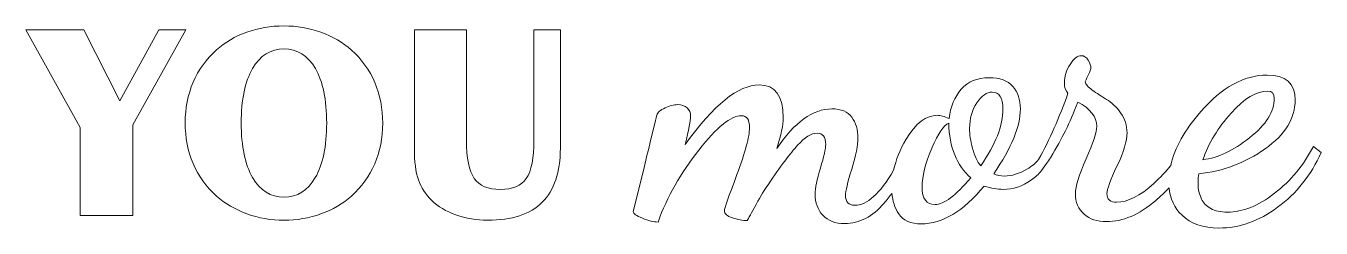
# Model space of a CAD drawing. Header units: inches. Extents: x -3889 to 8083, y -6081 to 5918.
# Drawn here: x -3889 to -464, y -40 to 494 of the extents above; entities that cross this region are included whole.
import ezdxf

# ---------------------------------------------------------------- set-up
doc = ezdxf.new("R2010")
doc.units = ezdxf.units.IN
doc.header["$MEASUREMENT"] = 0
doc.layers.add('2', color=7, linetype='Continuous')

# ---------------------------------------------------------------- blocks, each defined once
blk = doc.blocks.new('block 2')
at = {"layer": '2', "lineweight": 0}
blk.add_lwpolyline([(-3744.9, -7), (-3744.9, 225.6), (-3888.6, 484.3), (-3735.7, 484.3), (-3640.1, 296.2), (-3536.9, 484.3), (-3465.6, 484.3), (-3605.6, 233), (-3605.6, -7), (-3744.9, -7)], dxfattribs=at)
blk = doc.blocks.new('block 3')
at = {"layer": '2', "lineweight": 0}
for points, knots in [([(-3206.5, 494.3), (-3172.4, 494.3), (-3139.8, 488.7), (-3108.5, 477.5), (-3077.3, 466.4), (-3050.4, 450.7), (-3027.8, 430.3), (-3000.7, 406.1), (-2980.1, 377.6), (-2966.1, 344.9), (-2952.1, 312.2), (-2945.2, 276.2), (-2945.2, 237), (-2945.2, 198), (-2952.2, 162.3), (-2966.3, 129.9), (-2980.4, 97.4), (-3000.9, 69), (-3027.8, 44.8), (-3050.6, 24.5), (-3077.5, 8.7), (-3108.5, -2.4), (-3139.5, -13.6), (-3172.2, -19.2), (-3206.5, -19.2), (-3240.5, -19.2), (-3273.1, -13.5), (-3304.2, -2.3), (-3335.3, 9), (-3362.2, 24.7), (-3384.7, 44.8), (-3412.2, 69.5), (-3432.8, 98.2), (-3446.6, 130.8), (-3460.5, 163.4), (-3467.4, 199.3), (-3467.4, 238.5), (-3467.4, 276.9), (-3460.4, 312.6), (-3446.3, 345.4), (-3432.2, 378.3), (-3411.7, 406.8), (-3384.7, 431.1), (-3362.4, 451.1), (-3335.7, 466.7), (-3304.6, 477.7), (-3273.5, 488.8), (-3240.8, 494.3), (-3206.5, 494.3)], [0, 0, 0, 0, 1, 1, 1, 2, 2, 2, 3, 3, 3, 4, 4, 4, 5, 5, 5, 6, 6, 6, 7, 7, 7, 8, 8, 8, 9, 9, 9, 10, 10, 10, 11, 11, 11, 12, 12, 12, 13, 13, 13, 14, 14, 14, 15, 15, 15, 16, 16, 16, 16]), ([(-3319.3, 237.7), (-3319.3, 176.2), (-3309.2, 128.2), (-3289.2, 93.7), (-3269.1, 59.1), (-3241.5, 41.9), (-3206.5, 41.9), (-3171.2, 41.9), (-3143.5, 59.1), (-3123.4, 93.7), (-3103.3, 128.2), (-3093.3, 176.2), (-3093.3, 237.7), (-3093.3, 299.2), (-3103.3, 347.2), (-3123.2, 381.6), (-3143.2, 416), (-3170.9, 433.3), (-3206.5, 433.3), (-3241.7, 433.3), (-3269.4, 416), (-3289.3, 381.6), (-3309.3, 347.2), (-3319.3, 299.2), (-3319.3, 237.7)], [0, 0, 0, 0, 1, 1, 1, 2, 2, 2, 3, 3, 3, 4, 4, 4, 5, 5, 5, 6, 6, 6, 7, 7, 7, 8, 8, 8, 8])]:
    blk.add_open_spline(points, degree=3, knots=knots, dxfattribs=at)
blk = doc.blocks.new('block 4')
at = {"layer": '2', "lineweight": 0}
blk.add_open_spline([(-2861.4, 484.3), (-2861.4, 484.3), (-2723.9, 484.3), (-2723.9, 484.3), (-2723.9, 484.3), (-2723.9, 193.3), (-2723.9, 193.3), (-2723.9, 145), (-2717.1, 111.1), (-2703.3, 91.5), (-2689.6, 71.9), (-2666.6, 62.1), (-2634.2, 62.1), (-2601.9, 62.1), (-2579, 71.8), (-2565.5, 91.3), (-2552, 110.8), (-2545.3, 144.8), (-2545.3, 193.3), (-2545.3, 193.3), (-2545.3, 484.3), (-2545.3, 484.3), (-2545.3, 484.3), (-2475.5, 484.3), (-2475.5, 484.3), (-2475.5, 484.3), (-2475.5, 171.2), (-2475.5, 171.2), (-2475.5, 107.8), (-2491.5, 60.2), (-2523.4, 28.4), (-2555.4, -3.3), (-2603.6, -19.2), (-2668, -19.2), (-2697.2, -19.2), (-2725, -14.4), (-2751.5, -5), (-2777.9, 4.4), (-2799.3, 17.1), (-2815.4, 33), (-2832.1, 49.2), (-2843.9, 67.5), (-2850.9, 87.8), (-2857.9, 108.1), (-2861.4, 135.9), (-2861.4, 171.2), (-2861.4, 171.2), (-2861.4, 484.3), (-2861.4, 484.3)], degree=3, knots=[0, 0, 0, 0, 1, 1, 1, 2, 2, 2, 3, 3, 3, 4, 4, 4, 5, 5, 5, 6, 6, 6, 7, 7, 7, 8, 8, 8, 9, 9, 9, 10, 10, 10, 11, 11, 11, 12, 12, 12, 13, 13, 13, 14, 14, 14, 15, 15, 15, 16, 16, 16, 16], dxfattribs=at)

msp = doc.modelspace()

# ---------------------------------------------------------------- linework, layer by layer
at = {"layer": '2', "lineweight": 0}
for points, knots in [([(-484.2, 175.8), (-510.3, 126.3), (-544.6, 85), (-587.1, 51.9), (-629.5, 18.8), (-671.2, 2.2), (-712, 2.2), (-729.4, 2.2), (-744.1, 5.4), (-755.8, 11.8), (-767.6, 18.1), (-775.7, 26.5), (-780, 36.8), (-784.4, 47.2), (-787.1, 55.4), (-788.1, 61.4), (-789.1, 67.4), (-789.6, 73.8), (-789.6, 80.5), (-789.6, 89.2), (-788.9, 96.9), (-787.6, 103.6), (-722.9, 110.2), (-664.2, 132.3), (-611.6, 169.8), (-559.1, 207.2), (-532.8, 250), (-532.8, 298.2), (-532.8, 342.4), (-557.5, 364.4), (-607.1, 364.4), (-667.3, 364.4), (-725.6, 332.3), (-782.1, 267.9), (-824.7, 219.4), (-851.3, 172), (-861.7, 125.5), (-874.2, 109.8), (-889.1, 93.9), (-906.5, 78), (-942.6, 44.9), (-975.4, 28.3), (-1004.8, 28.3), (-1021.9, 28.3), (-1030.4, 36), (-1030.4, 51.4), (-1030.4, 62.1), (-1021.6, 86.2), (-1003.8, 123.6), (-986.1, 161.1), (-977.2, 190.5), (-977.2, 211.9), (-977.2, 231.3), (-982.9, 248.9), (-994.1, 264.6), (-1005.4, 280.3), (-1017.8, 292.2), (-1031.4, 300.2), (-1045, 308.2), (-1057.6, 316.4), (-1069.2, 324.8), (-1080.8, 333.2), (-1086.9, 340.3), (-1087.6, 346.4), (-1087.6, 347.7), (-1085.1, 353.5), (-1080.1, 363.9), (-1075.1, 374.3), (-1072.6, 380.8), (-1072.6, 383.5), (-1072.6, 388.8), (-1075, 395.5), (-1080, 403.6), (-1084.9, 411.6), (-1091.2, 415.6), (-1098.8, 415.6), (-1108.2, 415.6), (-1117.8, 407.9), (-1127.8, 392.5), (-1137.8, 377.1), (-1142.8, 360.7), (-1142.8, 343.4), (-1142.8, 332), (-1139.7, 322.9), (-1133.4, 316.3), (-1155.9, 252.8), (-1181.7, 194.5), (-1210.9, 141.5), (-1219.5, 131.2), (-1229.4, 122.8), (-1240.7, 116.2), (-1262.1, 103.7), (-1282.2, 97.5), (-1300.9, 97.5), (-1311.9, 97.5), (-1321.5, 99.5), (-1329.7, 103.6), (-1282.7, 171.4), (-1259.2, 228.6), (-1259.2, 274.9), (-1259.2, 299.4), (-1265.9, 319.2), (-1279.3, 334.5), (-1292.7, 349.8), (-1313.6, 357.4), (-1341.8, 357.4), (-1373.5, 357.4), (-1398.1, 347.2), (-1415.6, 326.9), (-1433.1, 306.6), (-1443.9, 280.9), (-1447.8, 249.7), (-1460.5, 255.3), (-1470.9, 258.1), (-1478.9, 258.1), (-1508.3, 258.1), (-1535.8, 237), (-1561.2, 194.8), (-1577.4, 167.9), (-1588.5, 140.5), (-1594.3, 112.7), (-1630.5, 51.1), (-1664.8, 20.3), (-1697.3, 20.3), (-1713.6, 20.3), (-1721.7, 29.2), (-1721.7, 47.1), (-1721.7, 57), (-1716.2, 80), (-1705.1, 116.1), (-1694.1, 152.2), (-1688.6, 179.5), (-1688.6, 198), (-1688.6, 219.9), (-1694.1, 238.3), (-1705.1, 253), (-1716.1, 267.8), (-1733.5, 275.1), (-1757.5, 275.1), (-1807.8, 275.1), (-1856.4, 240.2), (-1903.3, 170.2), (-1891.9, 204.9), (-1886.2, 232.1), (-1886.2, 251.8), (-1886.2, 309.5), (-1907.3, 338.3), (-1949.5, 338.3), (-2005, 338.3), (-2070.2, 285.9), (-2145.1, 181.1), (-2135.7, 219.4), (-2131.1, 244), (-2131.1, 255), (-2131.1, 264.4), (-2134.2, 272), (-2140.6, 277.7), (-2147, 283.3), (-2155.1, 286.2), (-2165.2, 286.2), (-2175.2, 286.2), (-2186.4, 283.3), (-2198.8, 277.7), (-2211.2, 272), (-2218.3, 265.6), (-2220.4, 258.3), (-2223, 248.3), (-2243.7, 163.2), (-2282.6, 3.1), (-2282.6, -1.6), (-2274.6, -7.2), (-2258.7, -13.9), (-2242.8, -20.5), (-2229, -23.9), (-2217.3, -23.9), (-2193.3, 42.4), (-2157.3, 105.7), (-2109.5, 166.3), (-2061.7, 226.8), (-2024, 257.1), (-1996.6, 257.1), (-1982.6, 257.1), (-1975.5, 246.6), (-1975.5, 225.6), (-1975.5, 201.7), (-1986.6, 160.3), (-2008.6, 101.5), (-2030.7, 42.6), (-2041.8, 10.9), (-2041.8, 6.2), (-2041.8, -1.8), (-2034.7, -8.1), (-2020.7, -12.8), (-2006.6, -17.5), (-1993.6, -19.9), (-1981.6, -19.9), (-1978.2, -14.5), (-1970.4, -0.4), (-1958, 22.5), (-1945.6, 45.4), (-1935.1, 62.8), (-1926.4, 74.7), (-1893.6, 123.1), (-1867.5, 157.9), (-1848.1, 179.1), (-1828.7, 200.3), (-1811.7, 210.9), (-1796.9, 210.9), (-1781.6, 210.9), (-1773.9, 201), (-1773.9, 181.1), (-1773.9, 169.9), (-1778.6, 149), (-1787.9, 118.6), (-1797.3, 88.1), (-1802, 65.3), (-1802, 50.1), (-1802, 27.4), (-1795.2, 8.8), (-1781.6, -5.9), (-1768.1, -20.5), (-1748.8, -27.9), (-1723.7, -27.9), (-1684.7, -27.9), (-1650, -9.9), (-1619.6, 25.9), (-1612.3, 34.4), (-1605.4, 43.4), (-1598.8, 52.7), (-1597.1, 31.5), (-1591.3, 13.3), (-1581.2, -1.8), (-1569.2, -19.9), (-1549.1, -28.9), (-1521, -28.9), (-1465.4, -28.9), (-1410, 4.5), (-1355, 71.2), (-1336.8, 65.3), (-1319.8, 62.4), (-1304.2, 62.4), (-1278.6, 62.4), (-1253.9, 70.7), (-1230.2, 87.3), (-1220.3, 94.2), (-1211.2, 102.5), (-1203, 112.1), (-1203, 112.1), (-1190, 130.4), (-1190, 130.4), (-1186.4, 135.4), (-1183, 140.7), (-1179.8, 146), (-1146.4, 201.5), (-1130.9, 231.9), (-1107.2, 293.2), (-1074.1, 275.8), (-1057.5, 254.4), (-1057.5, 229), (-1057.5, 213.6), (-1066.9, 184.8), (-1085.6, 142.7), (-1104.3, 100.6), (-1113.7, 69.8), (-1113.7, 50.4), (-1113.7, 28.2), (-1106.1, 10.4), (-1090.9, -2.9), (-1075.7, -16.2), (-1055.9, -22.9), (-1031.4, -22.9), (-988.3, -22.9), (-945.1, -4.5), (-902, 32.3), (-889.1, 43.3), (-877.2, 54.8), (-866.2, 66.8), (-863.5, 37.7), (-852.1, 13.5), (-831.9, -6.1), (-808.7, -28.6), (-776.1, -39.9), (-734.1, -39.9), (-680.6, -39.9), (-628.9, -21.6), (-579, 15), (-529.2, 51.6), (-490.9, 99.8), (-464.1, 159.7), (-464.1, 159.7), (-484.2, 175.8), (-484.2, 175.8)], [0, 0, 0, 0, 1, 1, 1, 2, 2, 2, 3, 3, 3, 4, 4, 4, 5, 5, 5, 6, 6, 6, 7, 7, 7, 8, 8, 8, 9, 9, 9, 10, 10, 10, 11, 11, 11, 12, 12, 12, 13, 13, 13, 14, 14, 14, 15, 15, 15, 16, 16, 16, 17, 17, 17, 18, 18, 18, 19, 19, 19, 20, 20, 20, 21, 21, 21, 22, 22, 22, 23, 23, 23, 24, 24, 24, 25, 25, 25, 26, 26, 26, 27, 27, 27, 28, 28, 28, 29, 29, 29, 30, 30, 30, 31, 31, 31, 32, 32, 32, 33, 33, 33, 34, 34, 34, 35, 35, 35, 36, 36, 36, 37, 37, 37, 38, 38, 38, 39, 39, 39, 40, 40, 40, 41, 41, 41, 42, 42, 42, 43, 43, 43, 44, 44, 44, 45, 45, 45, 46, 46, 46, 47, 47, 47, 48, 48, 48, 49, 49, 49, 50, 50, 50, 51, 51, 51, 52, 52, 52, 53, 53, 53, 54, 54, 54, 55, 55, 55, 56, 56, 56, 57, 57, 57, 58, 58, 58, 59, 59, 59, 60, 60, 60, 61, 61, 61, 62, 62, 62, 63, 63, 63, 64, 64, 64, 65, 65, 65, 66, 66, 66, 67, 67, 67, 68, 68, 68, 69, 69, 69, 70, 70, 70, 71, 71, 71, 72, 72, 72, 73, 73, 73, 74, 74, 74, 75, 75, 75, 76, 76, 76, 77, 77, 77, 78, 78, 78, 79, 79, 79, 80, 80, 80, 81, 81, 81, 82, 82, 82, 83, 83, 83, 84, 84, 84, 85, 85, 85, 86, 86, 86, 87, 87, 87, 88, 88, 88, 89, 89, 89, 90, 90, 90, 91, 91, 91, 92, 92, 92, 93, 93, 93, 94, 94, 94, 95, 95, 95, 96, 96, 96, 97, 97, 97, 97]), ([(-1364.2, 124.8), (-1373, 135.5), (-1380.1, 150.8), (-1385.5, 170.6), (-1390.9, 190.4), (-1393.6, 208.1), (-1393.6, 223.5), (-1393.6, 249.7), (-1387.2, 272.2), (-1374.3, 291.1), (-1361.5, 309.9), (-1347.9, 319.3), (-1333.7, 319.3), (-1314.8, 319.3), (-1305.3, 304.5), (-1305.3, 274.9), (-1305.3, 230.6), (-1324.9, 180.5), (-1364.2, 124.8)], [0, 0, 0, 0, 1, 1, 1, 2, 2, 2, 3, 3, 3, 4, 4, 4, 5, 5, 5, 6, 6, 6, 6]), ([(-701.9, 264.1), (-666.9, 302.9), (-634.7, 322.3), (-605.1, 322.3), (-593.7, 322.3), (-587.9, 315.9), (-587.9, 303.2), (-587.9, 267.8), (-609.6, 233), (-653, 198.9), (-696.4, 164.8), (-737.5, 145.4), (-776.5, 140.7), (-761.7, 184.2), (-736.9, 225.3), (-701.9, 264.1)], [0, 0, 0, 0, 1, 1, 1, 2, 2, 2, 3, 3, 3, 4, 4, 4, 5, 5, 5, 5]), ([(-1484.9, 22.3), (-1507.7, 22.3), (-1519, 37.6), (-1519, 68.3), (-1519, 97), (-1510.5, 131.2), (-1493.4, 171), (-1476.4, 210.8), (-1461.5, 231), (-1448.8, 237.7), (-1446.9, 172.5), (-1427.4, 126.2), (-1390.6, 92.7), (-1429.9, 45.7), (-1461.3, 22.3), (-1484.9, 22.3)], [0, 0, 0, 0, 1, 1, 1, 2, 2, 2, 3, 3, 3, 4, 4, 4, 5, 5, 5, 5])]:
    msp.add_open_spline(points, degree=3, knots=knots, dxfattribs=at)

# ---------------------------------------------------------------- block references
at = {"layer": '2'}
for name in ['block 2', 'block 3', 'block 4']:
    msp.add_blockref(name, (0, 0), dxfattribs=at)

doc.saveas('drawing.dxf')
